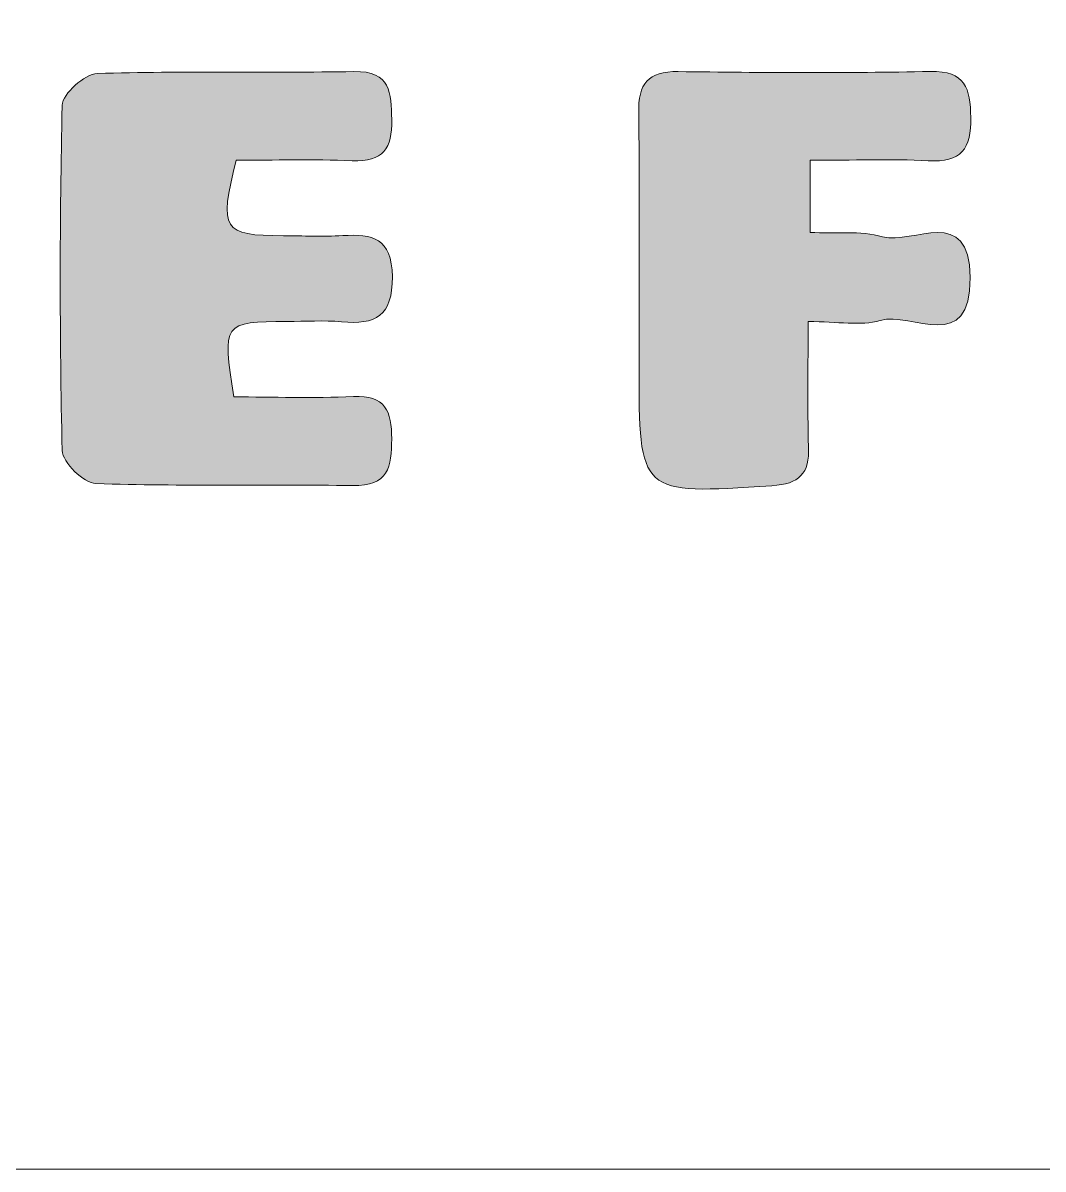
# Model space of a CAD drawing. Header units: inches. Extents: x 0 to 8, y -5.01 to 0.
# Drawn here: x 4.4073 to 4.8369, y -5.0083 to -4.5256 of the extents above; entities that cross this region are included whole.
import ezdxf

# ---------------------------------------------------------------- set-up
doc = ezdxf.new("R2010")
doc.units = ezdxf.units.IN
doc.header["$MEASUREMENT"] = 0
doc.layers.add('Layer 1', color=7, linetype='Continuous')

# ---------------------------------------------------------------- blocks, each defined once
blk = doc.blocks.new('block 2')
at = {"layer": 'Layer 1', "true_color": 0xffffff}
h = blk.add_hatch(color=7, dxfattribs=at)
edge = h.paths.add_edge_path()
edge.add_spline(control_points=[(4.49715, -4.58348), (4.48975, -4.61286), (4.49131, -4.61513), (4.51702, -4.61525), (4.52534, -4.61529), (4.53368, -4.61567), (4.54197, -4.61518), (4.55454, -4.61445), (4.56272, -4.61609), (4.56288, -4.63249), (4.56304, -4.64926), (4.55573, -4.65278), (4.54152, -4.65148), (4.53395, -4.6508), (4.52629, -4.65135), (4.51866, -4.65137), (4.49156, -4.65142), (4.49114, -4.65194), (4.49615, -4.68313), (4.51252, -4.68313), (4.52953, -4.6837), (4.5465, -4.68296), (4.56, -4.68236), (4.56265, -4.68913), (4.56261, -4.70078), (4.56257, -4.71261), (4.56131, -4.72078), (4.54614, -4.7205), (4.51013, -4.71984), (4.47408, -4.72085), (4.4381, -4.71963), (4.43298, -4.71946), (4.42396, -4.71069), (4.42386, -4.70573), (4.42277, -4.65727), (4.42277, -4.60875), (4.42388, -4.56029), (4.42398, -4.55551), (4.43336, -4.54712), (4.43867, -4.54693), (4.47464, -4.54574), (4.51069, -4.54673), (4.5467, -4.54609), (4.56236, -4.54582), (4.56232, -4.55503), (4.56261, -4.56632), (4.56292, -4.57846), (4.55905, -4.58426), (4.54601, -4.58366), (4.52957, -4.58291), (4.51306, -4.58348), (4.49715, -4.58348)], knot_values=[0, 0, 0, 0, 1, 1, 1, 2, 2, 2, 3, 3, 3, 4, 4, 4, 5, 5, 5, 6, 6, 6, 7, 7, 7, 8, 8, 8, 9, 9, 9, 10, 10, 10, 11, 11, 11, 12, 12, 12, 13, 13, 13, 14, 14, 14, 15, 15, 15, 16, 16, 16, 17, 17, 17, 17], degree=3, periodic=1)
h = blk.add_hatch(color=7, dxfattribs=at)
edge = h.paths.add_edge_path()
edge.add_spline(control_points=[(4.73878, -4.58348), (4.73878, -4.59496), (4.73878, -4.60312), (4.73878, -4.61386), (4.74938, -4.61434), (4.75987, -4.61309), (4.76933, -4.61565), (4.78232, -4.61921), (4.80583, -4.60173), (4.80617, -4.63281), (4.8065, -4.66565), (4.78164, -4.64705), (4.76826, -4.65093), (4.76004, -4.65331), (4.75058, -4.65137), (4.73798, -4.65137), (4.73798, -4.67017), (4.73755, -4.68715), (4.73813, -4.70409), (4.73851, -4.71545), (4.7344, -4.71977), (4.72267, -4.72054), (4.66672, -4.7242), (4.66675, -4.72451), (4.66676, -4.6696), (4.66678, -4.63422), (4.6671, -4.59884), (4.6666, -4.56348), (4.66642, -4.55119), (4.67046, -4.54591), (4.6833, -4.5461), (4.71867, -4.54663), (4.75407, -4.54675), (4.78943, -4.54606), (4.80417, -4.54578), (4.80625, -4.55311), (4.80644, -4.56539), (4.80665, -4.57861), (4.80248, -4.58446), (4.78856, -4.58369), (4.77279, -4.58279), (4.75692, -4.58348), (4.73878, -4.58348)], knot_values=[0, 0, 0, 0, 1, 1, 1, 2, 2, 2, 3, 3, 3, 4, 4, 4, 5, 5, 5, 6, 6, 6, 7, 7, 7, 8, 8, 8, 9, 9, 9, 10, 10, 10, 11, 11, 11, 12, 12, 12, 13, 13, 13, 14, 14, 14, 14], degree=3, periodic=1)
at = {"layer": 'Layer 1', "lineweight": 0}
for points, knots in [([(0.00417, -0.00416), (2.67083, -0.00416), (5.3375, -0.00416), (8.00416, -0.00416), (8.00416, -1.67221), (8.00416, -3.34026), (8.00416, -5.00833), (5.3375, -5.00833), (2.67084, -5.00833), (0.00417, -5.00833), (0.00417, -3.34028), (0.00417, -1.67221), (0.00417, -0.00416)], [0, 0, 0, 0, 1, 1, 1, 2, 2, 2, 3, 3, 3, 4, 4, 4, 4]), ([(4.49715, -4.58348), (4.51306, -4.58348), (4.52957, -4.58291), (4.54601, -4.58366), (4.55905, -4.58426), (4.56292, -4.57846), (4.56261, -4.56632), (4.56232, -4.55503), (4.56236, -4.54582), (4.5467, -4.54609), (4.51069, -4.54673), (4.47464, -4.54574), (4.43867, -4.54693), (4.43336, -4.54712), (4.42398, -4.55551), (4.42388, -4.56029), (4.42277, -4.60875), (4.42277, -4.65727), (4.42386, -4.70573), (4.42396, -4.71069), (4.43298, -4.71946), (4.4381, -4.71963), (4.47408, -4.72085), (4.51013, -4.71984), (4.54614, -4.7205), (4.56131, -4.72078), (4.56257, -4.71261), (4.56261, -4.70078), (4.56265, -4.68913), (4.56, -4.68236), (4.5465, -4.68296), (4.52953, -4.6837), (4.51252, -4.68313), (4.49615, -4.68313), (4.49114, -4.65194), (4.49156, -4.65142), (4.51866, -4.65137), (4.52629, -4.65135), (4.53395, -4.6508), (4.54152, -4.65148), (4.55573, -4.65278), (4.56304, -4.64926), (4.56288, -4.63249), (4.56272, -4.61609), (4.55454, -4.61445), (4.54197, -4.61518), (4.53368, -4.61567), (4.52534, -4.61529), (4.51702, -4.61525), (4.49131, -4.61513), (4.48975, -4.61286), (4.49715, -4.58348)], [0, 0, 0, 0, 1, 1, 1, 2, 2, 2, 3, 3, 3, 4, 4, 4, 5, 5, 5, 6, 6, 6, 7, 7, 7, 8, 8, 8, 9, 9, 9, 10, 10, 10, 11, 11, 11, 12, 12, 12, 13, 13, 13, 14, 14, 14, 15, 15, 15, 16, 16, 16, 17, 17, 17, 17]), ([(4.49715, -4.58348), (4.48975, -4.61286), (4.49131, -4.61513), (4.51702, -4.61525), (4.52534, -4.61529), (4.53368, -4.61567), (4.54197, -4.61518), (4.55454, -4.61445), (4.56272, -4.61609), (4.56288, -4.63249), (4.56304, -4.64926), (4.55573, -4.65278), (4.54152, -4.65148), (4.53395, -4.6508), (4.52629, -4.65135), (4.51866, -4.65137), (4.49156, -4.65142), (4.49114, -4.65194), (4.49615, -4.68313), (4.51252, -4.68313), (4.52953, -4.6837), (4.5465, -4.68296), (4.56, -4.68236), (4.56265, -4.68913), (4.56261, -4.70078), (4.56257, -4.71261), (4.56131, -4.72078), (4.54614, -4.7205), (4.51013, -4.71984), (4.47408, -4.72085), (4.4381, -4.71963), (4.43298, -4.71946), (4.42396, -4.71069), (4.42386, -4.70573), (4.42277, -4.65727), (4.42277, -4.60875), (4.42388, -4.56029), (4.42398, -4.55551), (4.43336, -4.54712), (4.43867, -4.54693), (4.47464, -4.54574), (4.51069, -4.54673), (4.5467, -4.54609), (4.56236, -4.54582), (4.56232, -4.55503), (4.56261, -4.56632), (4.56292, -4.57846), (4.55905, -4.58426), (4.54601, -4.58366), (4.52957, -4.58291), (4.51306, -4.58348), (4.49715, -4.58348)], [0, 0, 0, 0, 1, 1, 1, 2, 2, 2, 3, 3, 3, 4, 4, 4, 5, 5, 5, 6, 6, 6, 7, 7, 7, 8, 8, 8, 9, 9, 9, 10, 10, 10, 11, 11, 11, 12, 12, 12, 13, 13, 13, 14, 14, 14, 15, 15, 15, 16, 16, 16, 17, 17, 17, 17]), ([(4.73878, -4.58348), (4.75692, -4.58348), (4.77279, -4.58279), (4.78856, -4.58369), (4.80248, -4.58446), (4.80665, -4.57861), (4.80644, -4.56539), (4.80625, -4.55311), (4.80417, -4.54578), (4.78943, -4.54606), (4.75407, -4.54675), (4.71867, -4.54663), (4.6833, -4.5461), (4.67046, -4.54591), (4.66642, -4.55119), (4.6666, -4.56348), (4.6671, -4.59884), (4.66678, -4.63422), (4.66676, -4.6696), (4.66675, -4.72451), (4.66672, -4.7242), (4.72267, -4.72054), (4.7344, -4.71977), (4.73851, -4.71545), (4.73813, -4.70409), (4.73755, -4.68715), (4.73798, -4.67017), (4.73798, -4.65137), (4.75058, -4.65137), (4.76004, -4.65331), (4.76826, -4.65093), (4.78164, -4.64705), (4.8065, -4.66565), (4.80617, -4.63281), (4.80583, -4.60173), (4.78232, -4.61921), (4.76933, -4.61565), (4.75987, -4.61309), (4.74938, -4.61434), (4.73878, -4.61386), (4.73878, -4.60312), (4.73878, -4.59496), (4.73878, -4.58348)], [0, 0, 0, 0, 1, 1, 1, 2, 2, 2, 3, 3, 3, 4, 4, 4, 5, 5, 5, 6, 6, 6, 7, 7, 7, 8, 8, 8, 9, 9, 9, 10, 10, 10, 11, 11, 11, 12, 12, 12, 13, 13, 13, 14, 14, 14, 14]), ([(4.73878, -4.58348), (4.73878, -4.59496), (4.73878, -4.60312), (4.73878, -4.61386), (4.74938, -4.61434), (4.75987, -4.61309), (4.76933, -4.61565), (4.78232, -4.61921), (4.80583, -4.60173), (4.80617, -4.63281), (4.8065, -4.66565), (4.78164, -4.64705), (4.76826, -4.65093), (4.76004, -4.65331), (4.75058, -4.65137), (4.73798, -4.65137), (4.73798, -4.67017), (4.73755, -4.68715), (4.73813, -4.70409), (4.73851, -4.71545), (4.7344, -4.71977), (4.72267, -4.72054), (4.66672, -4.7242), (4.66675, -4.72451), (4.66676, -4.6696), (4.66678, -4.63422), (4.6671, -4.59884), (4.6666, -4.56348), (4.66642, -4.55119), (4.67046, -4.54591), (4.6833, -4.5461), (4.71867, -4.54663), (4.75407, -4.54675), (4.78943, -4.54606), (4.80417, -4.54578), (4.80625, -4.55311), (4.80644, -4.56539), (4.80665, -4.57861), (4.80248, -4.58446), (4.78856, -4.58369), (4.77279, -4.58279), (4.75692, -4.58348), (4.73878, -4.58348)], [0, 0, 0, 0, 1, 1, 1, 2, 2, 2, 3, 3, 3, 4, 4, 4, 5, 5, 5, 6, 6, 6, 7, 7, 7, 8, 8, 8, 9, 9, 9, 10, 10, 10, 11, 11, 11, 12, 12, 12, 13, 13, 13, 14, 14, 14, 14])]:
    blk.add_open_spline(points, degree=3, knots=knots, dxfattribs=at)

msp = doc.modelspace()

# ---------------------------------------------------------------- block references
at = {"layer": 'Layer 1'}
msp.add_blockref('block 2', (0, 0), dxfattribs=at)

doc.saveas('drawing.dxf')
